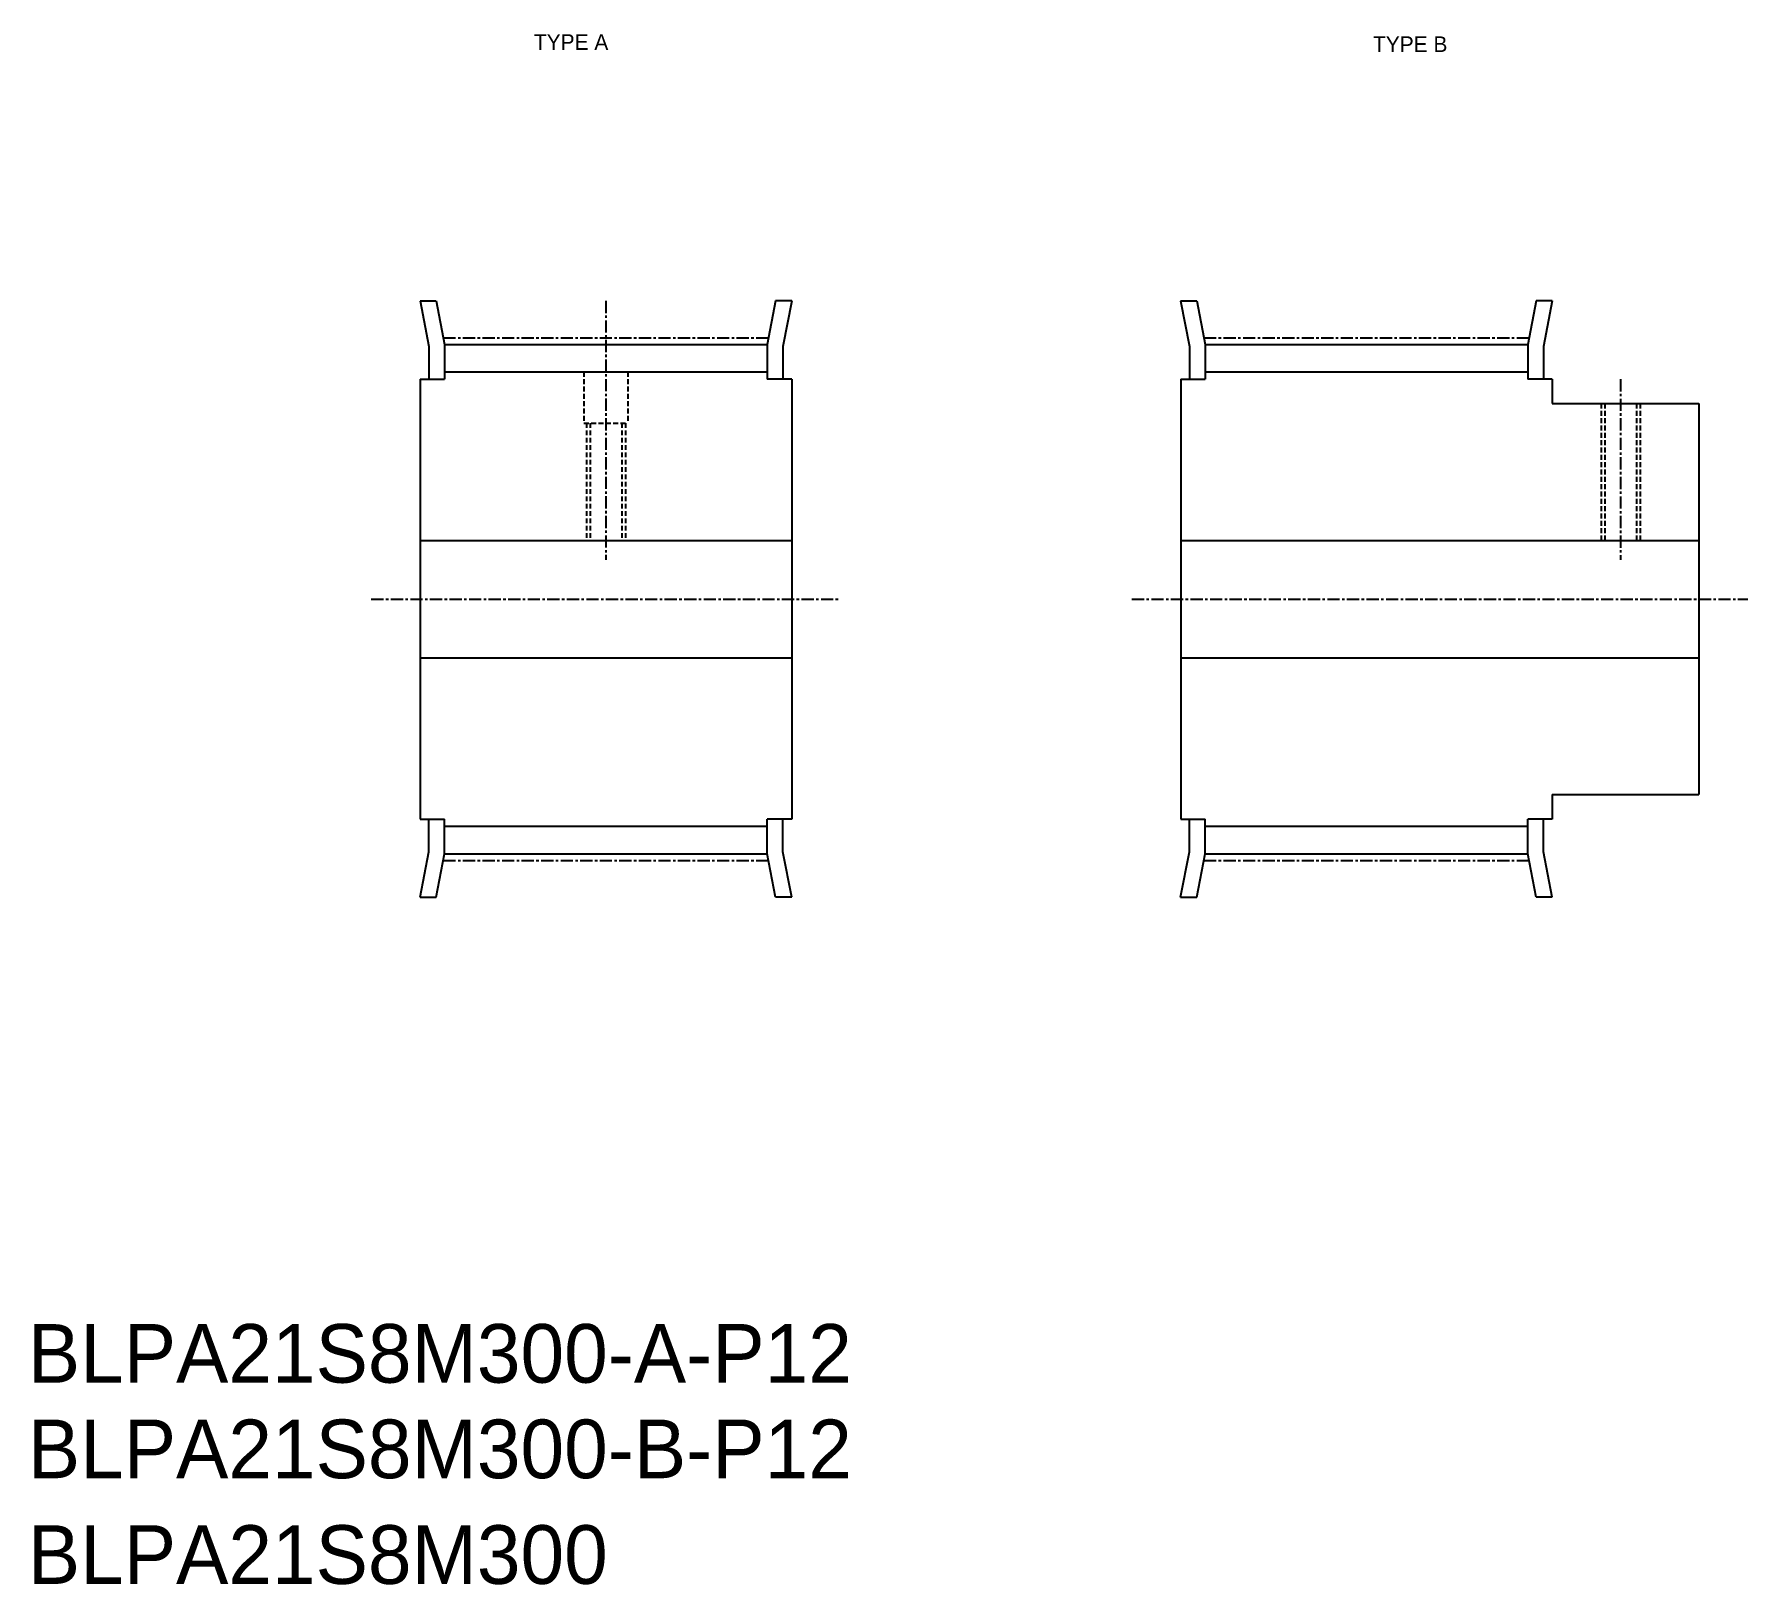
# Model space of a CAD drawing. Extents: x -285 to -110, y -61 to 98.
import ezdxf

# ---------------------------------------------------------------- set-up
doc = ezdxf.new("R2010")
doc.units = 0
doc.linetypes.add('CENTER', pattern=[2, 1.25, -0.25, 0.25, -0.25])
doc.linetypes.add('DASHED', pattern=[0.75, 0.5, -0.25])
doc.layers.get('0').update_dxf_attribs({"linetype": 'CONTINUOUS'})
doc.layers.add('CENTER', color=1, linetype='CENTER')

msp = doc.modelspace()

# ---------------------------------------------------------------- linework, layer by layer
for p, q in [((-245.86, 70.43), (-244.95, 65.77)), ((-245.86, 70.43), (-244.2, 70.43)), ((-244.2, 70.43), (-243.35, 65.98)), ((-209.5, 70.43), (-210.35, 65.98)), ((-207.84, 70.43), (-209.5, 70.43)), ((-207.84, 70.43), (-208.75, 65.77)), ((-168.06, 70.43), (-166.4, 70.43)), ((-168.06, 70.43), (-167.15, 65.77)), ((-166.4, 70.43), (-165.55, 65.98)), ((-131.7, 70.43), (-132.55, 65.98)), ((-130.04, 70.43), (-131.7, 70.43)), ((-130.04, 70.43), (-130.95, 65.77)), ((-244.95, 65.77), (-244.95, 62.43)), ((-243.35, 65.98), (-210.35, 65.98)), ((-243.35, 65.98), (-243.35, 62.43)), ((-210.35, 65.98), (-210.35, 62.43)), ((-208.75, 65.77), (-208.75, 62.43)), ((-167.15, 65.77), (-167.15, 62.43)), ((-165.55, 65.98), (-132.55, 65.98)), ((-165.55, 65.98), (-165.55, 62.43)), ((-132.55, 65.98), (-132.55, 62.43)), ((-130.95, 65.77), (-130.95, 62.43)), ((-243.35, 63.16), (-210.35, 63.16)), ((-165.55, 63.16), (-132.55, 63.16)), ((-245.85, 62.43), (-245.85, 17.43)), ((-245.85, 62.43), (-243.35, 62.43)), ((-207.85, 62.43), (-210.35, 62.43)), ((-207.85, 62.43), (-207.85, 17.43)), ((-168.05, 62.43), (-168.05, 17.43)), ((-168.05, 62.43), (-165.55, 62.43)), ((-130.05, 62.43), (-132.55, 62.43)), ((-130.05, 62.43), (-130.05, 59.93)), ((-130.05, 59.93), (-115.05, 59.93)), ((-115.05, 59.93), (-115.05, 19.93)), ((-115.05, 50.18), (-115.05, 50.18)), ((-245.85, 45.93), (-207.85, 45.93)), ((-168.05, 45.93), (-115.05, 45.93)), ((-115.05, 39.93), (-115.05, 39.93)), ((-245.85, 33.93), (-207.85, 33.93)), ((-168.05, 33.93), (-115.05, 33.93)), ((-130.05, 19.93), (-115.05, 19.93)), ((-130.05, 19.93), (-130.05, 17.43)), ((-245.85, 17.43), (-243.35, 17.43)), ((-244.95, 14.09), (-244.95, 17.43)), ((-243.35, 13.88), (-243.35, 17.43)), ((-243.35, 16.7), (-210.35, 16.7)), ((-207.85, 17.43), (-210.35, 17.43)), ((-210.35, 13.88), (-210.35, 17.43)), ((-208.75, 14.09), (-208.75, 17.43)), ((-168.05, 17.43), (-165.55, 17.43)), ((-167.15, 14.09), (-167.15, 17.43)), ((-165.55, 13.88), (-165.55, 17.43)), ((-165.55, 16.7), (-132.55, 16.7)), ((-130.05, 17.43), (-132.55, 17.43)), ((-132.55, 13.88), (-132.55, 17.43)), ((-130.95, 14.09), (-130.95, 17.43)), ((-245.86, 9.43), (-244.95, 14.09)), ((-207.84, 9.43), (-208.75, 14.09)), ((-168.06, 9.43), (-167.15, 14.09)), ((-130.04, 9.43), (-130.95, 14.09)), ((-244.2, 9.43), (-243.35, 13.88)), ((-243.35, 13.88), (-210.35, 13.88)), ((-209.5, 9.43), (-210.35, 13.88)), ((-166.4, 9.43), (-165.55, 13.88)), ((-165.55, 13.88), (-132.55, 13.88)), ((-131.7, 9.43), (-132.55, 13.88)), ((-245.86, 9.43), (-244.2, 9.43)), ((-207.84, 9.43), (-209.5, 9.43)), ((-168.06, 9.43), (-166.4, 9.43)), ((-130.04, 9.43), (-131.7, 9.43))]:
    msp.add_line(p, q)
at = {"color": 3, "linetype": 'DASHED'}
for p, q in [((-229.1, 63.16), (-229.1, 57.93)), ((-224.6, 63.16), (-224.6, 57.93)), ((-125.05, 59.93), (-125.05, 45.93)), ((-124.67, 59.93), (-124.67, 45.93)), ((-121.43, 59.93), (-121.43, 45.93)), ((-121.05, 59.93), (-121.05, 45.93)), ((-229.1, 57.93), (-224.6, 57.93)), ((-228.85, 57.93), (-228.85, 45.93)), ((-228.47, 57.93), (-228.47, 45.93)), ((-225.23, 57.93), (-225.23, 45.93)), ((-224.85, 57.93), (-224.85, 45.93))]:
    msp.add_line(p, q, dxfattribs=at)
at = {"layer": 'CENTER', "color": 1, "linetype": 'CENTER'}
for p, q in [((-226.85, 70.44), (-226.85, 43.93)), ((-243.48, 66.67), (-210.22, 66.67)), ((-165.68, 66.67), (-132.42, 66.67)), ((-123.05, 62.43), (-123.05, 43.93)), ((-250.85, 39.93), (-202.85, 39.93)), ((-173.05, 39.93), (-110.05, 39.93)), ((-243.48, 13.19), (-210.22, 13.19)), ((-165.68, 13.19), (-132.42, 13.19))]:
    msp.add_line(p, q, dxfattribs=at)

# ---------------------------------------------------------------- texts
for s, p in [('TYPE A', (-234.22, 96.11)), ('TYPE B', (-148.38, 95.89))]:
    msp.add_text(s, height=1.6).set_placement(p)
at = {"color": 7, "linetype": 'CONTINUOUS'}
for s, p in [('BLPA21S8M300-A-P12', (-285.99, -40.23)), ('BLPA21S8M300-B-P12', (-285.99, -50)), ('BLPA21S8M300', (-285.99, -60.81))]:
    msp.add_text(s, height=6, dxfattribs=at).set_placement(p)

doc.saveas('drawing.dxf')
